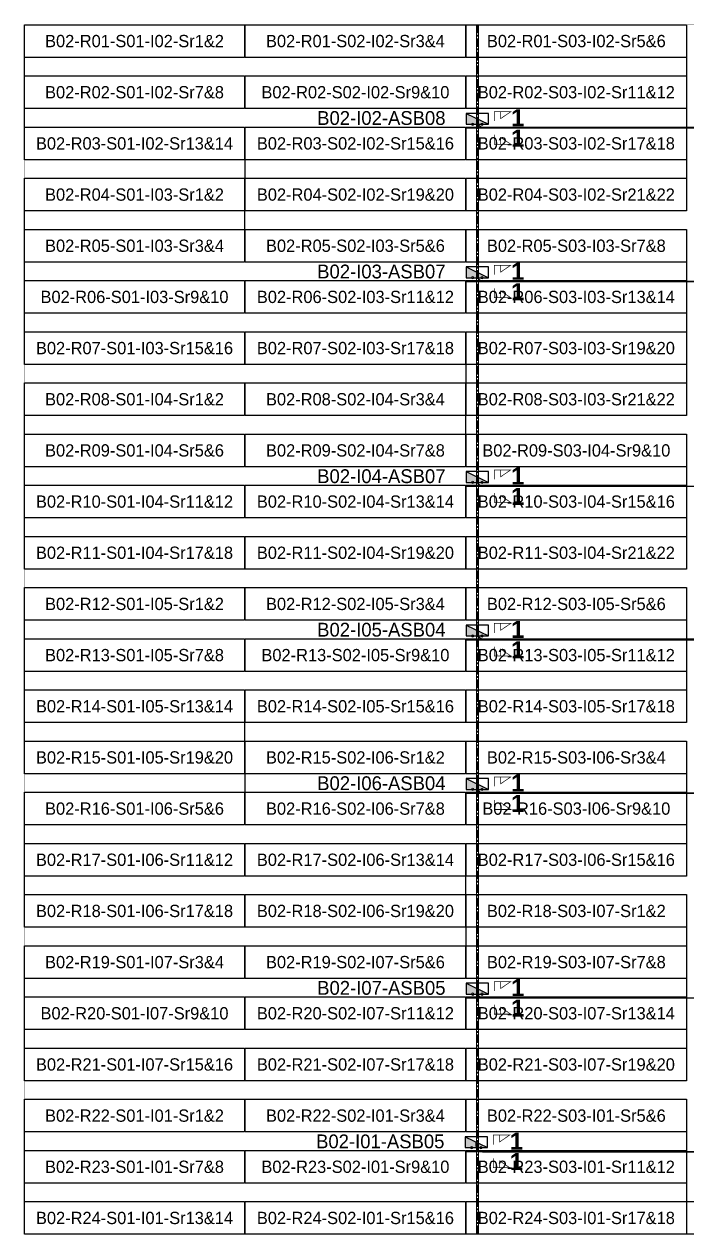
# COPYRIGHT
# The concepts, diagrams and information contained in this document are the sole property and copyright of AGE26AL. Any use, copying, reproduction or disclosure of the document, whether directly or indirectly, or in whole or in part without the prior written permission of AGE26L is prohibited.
# Model space of a CAD drawing. Header units: metres. Extents: x 530339 to 530792, y 2675149 to 2675327.
# Drawn here: x 530338.7 to 530435.9, y 2675149.2 to 2675326.7 of the extents above; entities that cross this region are included whole.
import ezdxf
from ezdxf.enums import TextEntityAlignment as Align

# ---------------------------------------------------------------- set-up
doc = ezdxf.new("R2010")
doc.units = ezdxf.units.M
doc.linetypes.add('CENTER', pattern=[2, 1.25, -0.25, 0.25, -0.25])
doc.layers.add('Boundary-12.5 MW Block', color=6, linetype='Continuous', lineweight=9)
doc.layers.add('PILE', color=1, linetype='Continuous', lineweight=15)
for name, color, linetype in [('DC Trench BL-02', 40, 'Continuous'), ('E-Inverter Grouping', 2, 'Continuous'), ('Inverter Block-02', 7, 'Continuous'), ('LT Cable(AG) INV to LT Panel BL-02', 2, 'Continuous'), ('Messenger Wire Block-02 (Master Path)', 30, 'Continuous'), ('Messenger Wire Block-02 (MW Path)', 191, 'Continuous'), ('MMS Table Block-02', 8, 'Continuous'), ('Plan Line - DC BL-02', 40, 'Continuous'), ('Section Marking BL-02', 2, 'Continuous')]:
    doc.layers.add(name, color=color, linetype=linetype)
doc.styles.add('BoldTextStyle', font='arialbd.ttf')
doc.styles.get("Standard").update_dxf_attribs({"font": 'Adani Regular.ttf'})

# ---------------------------------------------------------------- blocks, each defined once
blk = doc.blocks.new('MMS Table (32.292 x 4.788)')
at = {"color": 0}
blk.add_lwpolyline([(0, -0.002), (0, 4.786), (32.292, 4.786), (32.292, -0.002)], close=True, dxfattribs=at)
at = {"color": 7}
blk.add_attdef('ID1', text='', height=1.8, dxfattribs=at).set_placement((16.146, 2.392), align=Align.MIDDLE_CENTER)
blk = doc.blocks.new('Inverter Block')
h = blk.add_hatch(color=0)
h.dxf.hatch_style = 1
h.paths.add_polyline_path([(-1.46, 2.27), (-1.46, 0.85), (1.46, 0.85)])
at = {"color": 0}
blk.add_lwpolyline([(1.46, 2.27), (-1.46, 2.27), (-1.46, 0.85), (1.46, 0.85)], close=True, dxfattribs=at)
blk.add_lwpolyline([(-1.46, 2.27), (1.46, 0.85)], dxfattribs=at)
at = {"layer": 'PILE'}
for centre in [(-0.61, 0.85), (0.61, 0.85)]:
    blk.add_circle(centre, 0.156, dxfattribs=at)
at = {"color": 7}
blk.add_attdef('ID', (-1.46, 3.01), '', height=1.8, dxfattribs=at)

msp = doc.modelspace()

# ---------------------------------------------------------------- linework, layer by layer
at = {"layer": 'Boundary-12.5 MW Block', "const_width": 0.05}
msp.add_lwpolyline([(530565.39, 2675319.08), (530597.88, 2675326.58), (530792.14, 2675326.58), (530792.14, 2675149.29), (530338.75, 2675149.29), (530338.75, 2675326.58), (530500.61, 2675326.58), (530500.61, 2675319.08)], close=True, dxfattribs=at)
at = {"layer": 'DC Trench BL-02', "color": 40, "const_width": 0.15}
msp.add_lwpolyline([(530405.32, 2675326.58), (530405.02, 2675326.58), (530405.02, 2675149.29), (530405.32, 2675149.29)], close=True, dxfattribs=at)
at = {"layer": 'E-Inverter Grouping'}
for points in [[(530435.82, 2675299.29), (530371.14, 2675299.29), (530371.14, 2675306.79), (530338.75, 2675306.79), (530338.75, 2675326.58), (530435.82, 2675326.58)], [(530435.82, 2675269.29), (530403.53, 2675269.29), (530403.53, 2675276.79), (530338.75, 2675276.79), (530338.75, 2675304.08), (530371.04, 2675304.08), (530371.04, 2675296.58), (530435.82, 2675296.58)], [(530403.43, 2675266.58), (530435.82, 2675266.58), (530435.82, 2675246.79), (530338.75, 2675246.79), (530338.75, 2675274.08), (530403.43, 2675274.08)]]:
    msp.add_lwpolyline(points, close=True, dxfattribs=at)
at = {"layer": 'E-Inverter Grouping', "color": 3}
for points in [[(530435.82, 2675224.29), (530371.04, 2675224.29), (530371.04, 2675216.79), (530338.75, 2675216.79), (530338.75, 2675244.08), (530435.82, 2675244.08)], [(530435.82, 2675201.79), (530403.43, 2675201.79), (530403.43, 2675194.29), (530338.75, 2675194.29), (530338.75, 2675214.08), (530371.14, 2675214.08), (530371.14, 2675221.58), (530435.82, 2675221.58)], [(530435.82, 2675171.79), (530338.75, 2675171.79), (530338.75, 2675191.58), (530403.53, 2675191.58), (530403.53, 2675199.08), (530435.82, 2675199.08)], [(530435.82, 2675154.08), (530468.22, 2675154.08), (530468.22, 2675149.29), (530338.75, 2675149.29), (530338.75, 2675169.08), (530435.82, 2675169.08)]]:
    msp.add_lwpolyline(points, close=True, dxfattribs=at)
at = {"layer": 'LT Cable(AG) INV to LT Panel BL-02'}
for points in [[(530558.14, 2675243.09), (530555.47, 2675243.09, -0.172302), (530554.9, 2675243.29), (530553.46, 2675244.47, 0.103275), (530553.1, 2675244.54), (530547.31, 2675244.54, -0.414214), (530546.41, 2675245.44), (530546.41, 2675260.02, 0.062221), (530546.38, 2675260.24), (530546.09, 2675261.38, -0.062221), (530546.06, 2675261.6), (530546.06, 2675310.6, 0.414214), (530545.16, 2675311.5), (530406.07, 2675311.5, -0.414214), (530405.17, 2675312.4), (530405.17, 2675312.69)], [(530560.3, 2675243.02), (530555.44, 2675243.02, -0.172804), (530554.88, 2675243.22), (530553.44, 2675244.39, 0.103275), (530553.08, 2675244.47), (530547.23, 2675244.47, -0.414214), (530546.33, 2675245.37), (530546.33, 2675260.01, 0.062221), (530546.31, 2675260.23), (530546.02, 2675261.37, -0.062221), (530545.99, 2675261.59), (530545.99, 2675288.02, 0.414214), (530545.09, 2675288.92), (530406.07, 2675288.92, -0.414214), (530405.17, 2675289.82), (530405.17, 2675290.19)], [(530560.3, 2675242.97), (530555.43, 2675242.97, -0.173142), (530554.86, 2675243.17), (530553.43, 2675244.34, 0.103275), (530553.07, 2675244.42), (530547.18, 2675244.42, -0.414214), (530546.28, 2675245.32), (530546.28, 2675260.01, 0.062221), (530546.26, 2675260.23), (530545.97, 2675261.37, -0.062221), (530545.94, 2675261.59), (530545.94, 2675265.47, 0.414214), (530545.04, 2675266.37), (530532.38, 2675266.37, 0.414214), (530531.48, 2675265.47), (530531.48, 2675259.77, -0.414214), (530530.58, 2675258.87), (530406.07, 2675258.87, -0.414214), (530405.17, 2675259.77), (530405.17, 2675260.19)], [(530559.24, 2675241.62), (530555.55, 2675241.62, -0.099294), (530555.2, 2675241.69), (530553.34, 2675242.47, 0.042157), (530553.19, 2675242.48), (530547.35, 2675242.48, 0.414214), (530546.45, 2675241.58), (530546.45, 2675222.48, -0.0344), (530546.44, 2675222.35), (530546.38, 2675221.97, 0.0344), (530546.37, 2675221.84), (530546.37, 2675162.24, -0.414214), (530545.47, 2675161.34), (530405.9, 2675161.34, -0.414214), (530405, 2675162.24), (530405, 2675162.69)], [(530561.18, 2675241.79), (530555.58, 2675241.79, -0.098889), (530555.23, 2675241.86), (530553.35, 2675242.64, 0.042157), (530553.2, 2675242.65), (530547.17, 2675242.65, 0.414214), (530546.27, 2675241.75), (530546.27, 2675222.49, -0.0344), (530546.26, 2675222.37), (530546.21, 2675221.98, 0.0344), (530546.2, 2675221.85), (530546.2, 2675221.51), (530532.39, 2675221.51, -0.414214), (530531.49, 2675222.41), (530531.49, 2675235.61, 0.414214), (530530.59, 2675236.51), (530406.07, 2675236.51, -0.414214), (530405.17, 2675237.41), (530405.17, 2675237.69)], [(530561.18, 2675241.74), (530555.57, 2675241.74, -0.099004), (530555.22, 2675241.81), (530553.35, 2675242.59, 0.042157), (530553.2, 2675242.6), (530547.22, 2675242.6, 0.414214), (530546.32, 2675241.7), (530546.32, 2675222.49, -0.0344), (530546.31, 2675222.36), (530546.26, 2675221.97, 0.0344), (530546.25, 2675221.85), (530546.25, 2675214.86, -0.414214), (530545.35, 2675213.96), (530406.07, 2675213.96, -0.414214), (530405.17, 2675214.86), (530405.17, 2675215.19)], [(530559.24, 2675241.67), (530555.56, 2675241.67, -0.099177), (530555.21, 2675241.74), (530553.34, 2675242.52, 0.042157), (530553.19, 2675242.53), (530547.3, 2675242.53, 0.414214), (530546.4, 2675241.63), (530546.4, 2675222.48, -0.0344), (530546.39, 2675222.36), (530546.33, 2675221.97, 0.0344), (530546.32, 2675221.85), (530546.32, 2675184.79, -0.414214), (530545.42, 2675183.89), (530406.07, 2675183.89, -0.414214), (530405.17, 2675184.79), (530405.17, 2675185.19)]]:
    msp.add_lwpolyline(points, format="xyb", dxfattribs=at)
at = {"layer": 'Messenger Wire Block-02 (Master Path)'}
for points in [[(530403.53, 2675311.44), (530546, 2675311.44)], [(530403.53, 2675288.94), (530546, 2675288.94)], [(530403.53, 2675258.94), (530531.41, 2675258.94)], [(530403.53, 2675236.44), (530531.41, 2675236.44)], [(530403.53, 2675213.94), (530546.27, 2675213.94)], [(530403.53, 2675183.94), (530546.27, 2675183.94)], [(530403.53, 2675161.44), (530546.27, 2675161.44)]]:
    msp.add_lwpolyline(points, dxfattribs=at)
at = {"layer": 'Messenger Wire Block-02 (MW Path)', "const_width": 0.1}
for points in [[(530403.53, 2675311.44), (530546, 2675311.44)], [(530403.53, 2675288.94), (530546, 2675288.94)], [(530403.53, 2675258.94), (530531.41, 2675258.94)], [(530403.53, 2675236.44), (530531.41, 2675236.44)], [(530403.53, 2675213.94), (530546.27, 2675213.94)], [(530403.53, 2675183.94), (530546.27, 2675183.94)], [(530403.53, 2675161.44), (530546.27, 2675161.44)]]:
    msp.add_lwpolyline(points, dxfattribs=at)
at = {"layer": 'Plan Line - DC BL-02', "color": 6, "linetype": 'CENTER'}
msp.add_lwpolyline([(530405.17, 2675326.58), (530405.17, 2675149.29)], dxfattribs=at)
at = {"layer": 'Section Marking BL-02', "color": 94, "lineweight": 35, "true_color": 0x00a500, "const_width": 0.1}
for points in [[(530407.67, 2675312.44), (530407.67, 2675313.83), (530410.07, 2675313.83), (530408.59, 2675312.82), (530408.59, 2675313.83)], [(530407.67, 2675310.44), (530407.67, 2675309.05), (530410.07, 2675309.05), (530408.59, 2675310.06), (530408.59, 2675309.05)], [(530407.67, 2675289.94), (530407.67, 2675291.33), (530410.07, 2675291.33), (530408.59, 2675290.32), (530408.59, 2675291.33)], [(530407.67, 2675287.94), (530407.67, 2675286.55), (530410.07, 2675286.55), (530408.59, 2675287.56), (530408.59, 2675286.55)], [(530407.67, 2675259.94), (530407.67, 2675261.33), (530410.07, 2675261.33), (530408.59, 2675260.32), (530408.59, 2675261.33)], [(530407.67, 2675257.94), (530407.67, 2675256.55), (530410.07, 2675256.55), (530408.59, 2675257.56), (530408.59, 2675256.55)], [(530407.67, 2675237.44), (530407.67, 2675238.83), (530410.07, 2675238.83), (530408.59, 2675237.82), (530408.59, 2675238.83)], [(530407.67, 2675235.44), (530407.67, 2675234.05), (530410.07, 2675234.05), (530408.59, 2675235.06), (530408.59, 2675234.05)], [(530407.67, 2675214.94), (530407.67, 2675216.33), (530410.07, 2675216.33), (530408.59, 2675215.32), (530408.59, 2675216.33)], [(530407.67, 2675212.94), (530407.67, 2675211.55), (530410.07, 2675211.55), (530408.59, 2675212.56), (530408.59, 2675211.55)], [(530407.67, 2675184.94), (530407.67, 2675186.33), (530410.07, 2675186.33), (530408.59, 2675185.32), (530408.59, 2675186.33)], [(530407.67, 2675182.94), (530407.67, 2675181.55), (530410.07, 2675181.55), (530408.59, 2675182.56), (530408.59, 2675181.55)], [(530407.5, 2675162.44), (530407.5, 2675163.83), (530409.9, 2675163.83), (530408.42, 2675162.82), (530408.42, 2675163.83)], [(530407.5, 2675160.44), (530407.5, 2675159.05), (530409.9, 2675159.05), (530408.42, 2675160.06), (530408.42, 2675159.05)]]:
    msp.add_lwpolyline(points, dxfattribs=at)

# ---------------------------------------------------------------- block references
at = {"layer": 'Inverter Block-02'}
ref = msp.add_blockref('Inverter Block', (530405.17, 2675311.03), dxfattribs=dict(at, xscale=1.124999999976148, yscale=1.124999999976148, zscale=1.124999999976148))
ref.add_attrib('ID', 'B02-I02-ASB08', (530381.68, 2675311.89), dxfattribs={"layer": '0', "color": 7, "height": 2.025})
ref = msp.add_blockref('Inverter Block', (530405.17, 2675288.53), dxfattribs=dict(at, xscale=1.124999999976148, yscale=1.124999999976148, zscale=1.124999999976148))
ref.add_attrib('ID', 'B02-I03-ASB07', (530381.68, 2675289.39), dxfattribs={"layer": '0', "color": 7, "height": 2.025})
ref = msp.add_blockref('Inverter Block', (530405.17, 2675258.53), dxfattribs=dict(at, xscale=1.124999999976148, yscale=1.124999999976148, zscale=1.124999999976148))
ref.add_attrib('ID', 'B02-I04-ASB07', (530381.68, 2675259.39), dxfattribs={"layer": '0', "color": 7, "height": 2.025})
ref = msp.add_blockref('Inverter Block', (530405.17, 2675236.03), dxfattribs=dict(at, xscale=1.124999999976148, yscale=1.124999999976148, zscale=1.124999999976148))
ref.add_attrib('ID', 'B02-I05-ASB04', (530381.68, 2675236.89), dxfattribs={"layer": '0', "color": 7, "height": 2.025})
ref = msp.add_blockref('Inverter Block', (530405.17, 2675213.53), dxfattribs=dict(at, xscale=1.124999999976148, yscale=1.124999999976148, zscale=1.124999999976148))
ref.add_attrib('ID', 'B02-I06-ASB04', (530381.68, 2675214.39), dxfattribs={"layer": '0', "color": 7, "height": 2.025})
ref = msp.add_blockref('Inverter Block', (530405.17, 2675183.53), dxfattribs=dict(at, xscale=1.124999999976148, yscale=1.124999999976148, zscale=1.124999999976148))
ref.add_attrib('ID', 'B02-I07-ASB05', (530381.68, 2675184.39), dxfattribs={"layer": '0', "color": 7, "height": 2.025})
ref = msp.add_blockref('Inverter Block', (530405, 2675161.03), dxfattribs=dict(at, xscale=1.124999999976148, yscale=1.124999999976148, zscale=1.124999999976148))
ref.add_attrib('ID', 'B02-I01-ASB05', (530381.52, 2675161.89), dxfattribs={"layer": '0', "color": 7, "height": 2.025})
at = {"layer": 'MMS Table Block-02'}
for p, values in [((530338.75, 2675321.79), {'ID1': 'B02-R01-S01-I02-Sr1&2'}), ((530371.14, 2675321.79), {'ID1': 'B02-R01-S02-I02-Sr3&4'}), ((530403.53, 2675321.79), {'ID1': 'B02-R01-S03-I02-Sr5&6'}), ((530338.75, 2675314.29), {'ID1': 'B02-R02-S01-I02-Sr7&8'}), ((530371.14, 2675314.29), {'ID1': 'B02-R02-S02-I02-Sr9&10'}), ((530403.53, 2675314.29), {'ID1': 'B02-R02-S03-I02-Sr11&12'}), ((530338.75, 2675306.79), {'ID1': 'B02-R03-S01-I02-Sr13&14'}), ((530371.14, 2675306.79), {'ID1': 'B02-R03-S02-I02-Sr15&16'}), ((530403.53, 2675306.79), {'ID1': 'B02-R03-S03-I02-Sr17&18'}), ((530338.75, 2675299.29), {'ID1': 'B02-R04-S01-I03-Sr1&2'}), ((530371.14, 2675299.29), {'ID1': 'B02-R04-S02-I02-Sr19&20'}), ((530403.53, 2675299.29), {'ID1': 'B02-R04-S03-I02-Sr21&22'}), ((530338.75, 2675291.79), {'ID1': 'B02-R05-S01-I03-Sr3&4'}), ((530371.14, 2675291.79), {'ID1': 'B02-R05-S02-I03-Sr5&6'}), ((530403.53, 2675291.79), {'ID1': 'B02-R05-S03-I03-Sr7&8'}), ((530338.75, 2675284.29), {'ID1': 'B02-R06-S01-I03-Sr9&10'}), ((530371.14, 2675284.29), {'ID1': 'B02-R06-S02-I03-Sr11&12'}), ((530403.53, 2675284.29), {'ID1': 'B02-R06-S03-I03-Sr13&14'}), ((530338.75, 2675276.79), {'ID1': 'B02-R07-S01-I03-Sr15&16'}), ((530371.14, 2675276.79), {'ID1': 'B02-R07-S02-I03-Sr17&18'}), ((530403.53, 2675276.79), {'ID1': 'B02-R07-S03-I03-Sr19&20'}), ((530338.75, 2675269.29), {'ID1': 'B02-R08-S01-I04-Sr1&2'}), ((530371.14, 2675269.29), {'ID1': 'B02-R08-S02-I04-Sr3&4'}), ((530403.53, 2675269.29), {'ID1': 'B02-R08-S03-I03-Sr21&22'}), ((530338.75, 2675261.79), {'ID1': 'B02-R09-S01-I04-Sr5&6'}), ((530371.14, 2675261.79), {'ID1': 'B02-R09-S02-I04-Sr7&8'}), ((530403.53, 2675261.79), {'ID1': 'B02-R09-S03-I04-Sr9&10'}), ((530338.75, 2675254.29), {'ID1': 'B02-R10-S01-I04-Sr11&12'}), ((530371.14, 2675254.29), {'ID1': 'B02-R10-S02-I04-Sr13&14'}), ((530403.53, 2675254.29), {'ID1': 'B02-R10-S03-I04-Sr15&16'}), ((530338.75, 2675246.79), {'ID1': 'B02-R11-S01-I04-Sr17&18'}), ((530371.14, 2675246.79), {'ID1': 'B02-R11-S02-I04-Sr19&20'}), ((530403.53, 2675246.79), {'ID1': 'B02-R11-S03-I04-Sr21&22'}), ((530338.75, 2675239.29), {'ID1': 'B02-R12-S01-I05-Sr1&2'}), ((530371.14, 2675239.29), {'ID1': 'B02-R12-S02-I05-Sr3&4'}), ((530403.53, 2675239.29), {'ID1': 'B02-R12-S03-I05-Sr5&6'}), ((530338.75, 2675231.79), {'ID1': 'B02-R13-S01-I05-Sr7&8'}), ((530371.14, 2675231.79), {'ID1': 'B02-R13-S02-I05-Sr9&10'}), ((530403.53, 2675231.79), {'ID1': 'B02-R13-S03-I05-Sr11&12'}), ((530338.75, 2675224.29), {'ID1': 'B02-R14-S01-I05-Sr13&14'}), ((530371.14, 2675224.29), {'ID1': 'B02-R14-S02-I05-Sr15&16'}), ((530403.53, 2675224.29), {'ID1': 'B02-R14-S03-I05-Sr17&18'}), ((530338.75, 2675216.79), {'ID1': 'B02-R15-S01-I05-Sr19&20'}), ((530371.14, 2675216.79), {'ID1': 'B02-R15-S02-I06-Sr1&2'}), ((530403.53, 2675216.79), {'ID1': 'B02-R15-S03-I06-Sr3&4'}), ((530338.75, 2675209.29), {'ID1': 'B02-R16-S01-I06-Sr5&6'}), ((530371.14, 2675209.29), {'ID1': 'B02-R16-S02-I06-Sr7&8'}), ((530403.53, 2675209.29), {'ID1': 'B02-R16-S03-I06-Sr9&10'}), ((530338.75, 2675201.79), {'ID1': 'B02-R17-S01-I06-Sr11&12'}), ((530371.14, 2675201.79), {'ID1': 'B02-R17-S02-I06-Sr13&14'}), ((530403.53, 2675201.79), {'ID1': 'B02-R17-S03-I06-Sr15&16'}), ((530338.75, 2675194.29), {'ID1': 'B02-R18-S01-I06-Sr17&18'}), ((530371.14, 2675194.29), {'ID1': 'B02-R18-S02-I06-Sr19&20'}), ((530403.53, 2675194.29), {'ID1': 'B02-R18-S03-I07-Sr1&2'}), ((530338.75, 2675186.79), {'ID1': 'B02-R19-S01-I07-Sr3&4'}), ((530371.14, 2675186.79), {'ID1': 'B02-R19-S02-I07-Sr5&6'}), ((530403.53, 2675186.79), {'ID1': 'B02-R19-S03-I07-Sr7&8'}), ((530338.75, 2675179.29), {'ID1': 'B02-R20-S01-I07-Sr9&10'}), ((530371.14, 2675179.29), {'ID1': 'B02-R20-S02-I07-Sr11&12'}), ((530403.53, 2675179.29), {'ID1': 'B02-R20-S03-I07-Sr13&14'}), ((530338.75, 2675171.79), {'ID1': 'B02-R21-S01-I07-Sr15&16'}), ((530371.14, 2675171.79), {'ID1': 'B02-R21-S02-I07-Sr17&18'}), ((530403.53, 2675171.79), {'ID1': 'B02-R21-S03-I07-Sr19&20'}), ((530338.75, 2675164.29), {'ID1': 'B02-R22-S01-I01-Sr1&2'}), ((530371.14, 2675164.29), {'ID1': 'B02-R22-S02-I01-Sr3&4'}), ((530403.53, 2675164.29), {'ID1': 'B02-R22-S03-I01-Sr5&6'}), ((530338.75, 2675156.79), {'ID1': 'B02-R23-S01-I01-Sr7&8'}), ((530371.14, 2675156.79), {'ID1': 'B02-R23-S02-I01-Sr9&10'}), ((530403.53, 2675156.79), {'ID1': 'B02-R23-S03-I01-Sr11&12'}), ((530338.75, 2675149.29), {'ID1': 'B02-R24-S01-I01-Sr13&14'}), ((530371.14, 2675149.29), {'ID1': 'B02-R24-S02-I01-Sr15&16'}), ((530403.53, 2675149.29), {'ID1': 'B02-R24-S03-I01-Sr17&18'})]:
    msp.add_blockref('MMS Table (32.292 x 4.788)', p, dxfattribs=at).add_auto_attribs(values)

# ---------------------------------------------------------------- texts
at = {"layer": 'Section Marking BL-02', "color": 94, "true_color": 0x00a500, "style": 'BoldTextStyle'}
for p in [(530411.07, 2675312.94), (530411.07, 2675309.94), (530411.07, 2675290.44), (530411.07, 2675287.44), (530411.07, 2675260.44), (530411.07, 2675257.44), (530411.07, 2675237.94), (530411.07, 2675234.94), (530411.07, 2675215.44), (530411.07, 2675212.44), (530411.07, 2675185.44), (530411.07, 2675182.44), (530410.9, 2675162.94), (530410.9, 2675159.94)]:
    msp.add_text('1', height=2.5, dxfattribs=at).set_placement(p, align=Align.MIDDLE_CENTER)

doc.saveas('drawing.dxf')
